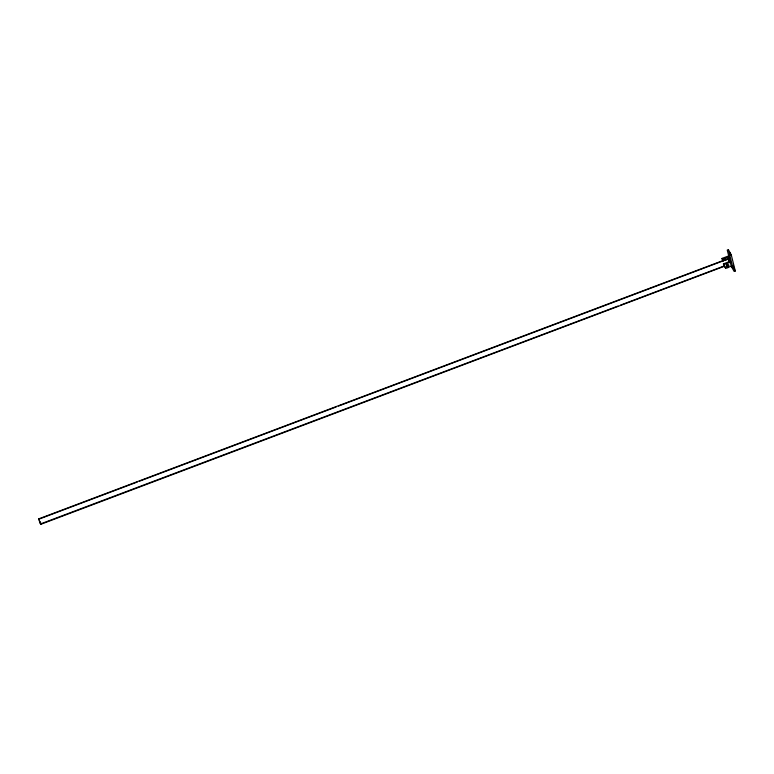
<?xml version="1.0" encoding="UTF-8"?>
<svg xmlns="http://www.w3.org/2000/svg" width="774" height="774" viewBox="0 0 774 774"><rect width="100%" height="100%" fill="white"/><g stroke="black" fill="none" stroke-linecap="round" stroke-linejoin="round"><path stroke-width="1.16" d="M728.469 265.879L728.702 265.018L727.744 264.602L726.563 265.056L726.331 265.908L727.279 266.324M725.277 258.816L725.441 259.522M725.364 258.855L725.238 259.348M726.96 265.23C728.073 265.453 728.402 267.378 727.134 265.908M728.063 265.705L727.647 264.969M728.74 259.406L728.266 258.574L38.855 518.812L39.803 522.614M40.79 523.824L618.174 305.982M40.296 523.495L40.77 524.327L40.78 523.272M728.266 258.574L729.214 262.251M732.736 268.404L731.856 266.372M728.392 249.673L727.25 250.108L731.353 266.498L734.158 271.432L735.3 271.006L731.198 254.617L728.392 249.673L732.494 266.062L735.3 271.006M730.056 255.043L731.198 254.617M722.065 258.4L728.905 255.817L729.137 256.736L722.297 259.309L722.065 258.4L723.071 260.17M137.298 482.038L38.971 519.151L40.364 523.766M139.562 481.186L336.206 406.95M338.47 406.098L728.382 258.913L728.373 259.841M731.527 266.092L725.664 268.307L723.661 264.776L723.438 263.866L730.269 261.283M723.661 264.776L730.501 262.192M620.438 305.13L724.416 265.879M40.77 524.327L724.532 266.217M731.353 266.498L732.494 266.062M727.666 264.882L726.68 265.472L727.357 266.043M724.561 258.855L725.519 259.271M726.941 259.696L725.867 259.503L725.596 260.509M38.855 518.812L39.261 519.364M722.297 259.309L723.293 261.08M723.438 263.866L725.664 268.307M728.673 259.135L729.718 261.66L729.234 260.277M732.301 266.662L732.562 267.311M40.306 521.899L40.664 523.06M726.728 265.734L726.496 266.595L727.454 267.001L728.866 265.695L726.728 265.734M727.425 267.049C727.27 269.071 729.998 266.004 727.425 267.049M729.814 252.711L730.685 255.227L729.814 252.711M733.007 265.463L733.878 267.968L733.007 265.463"/></g></svg>
